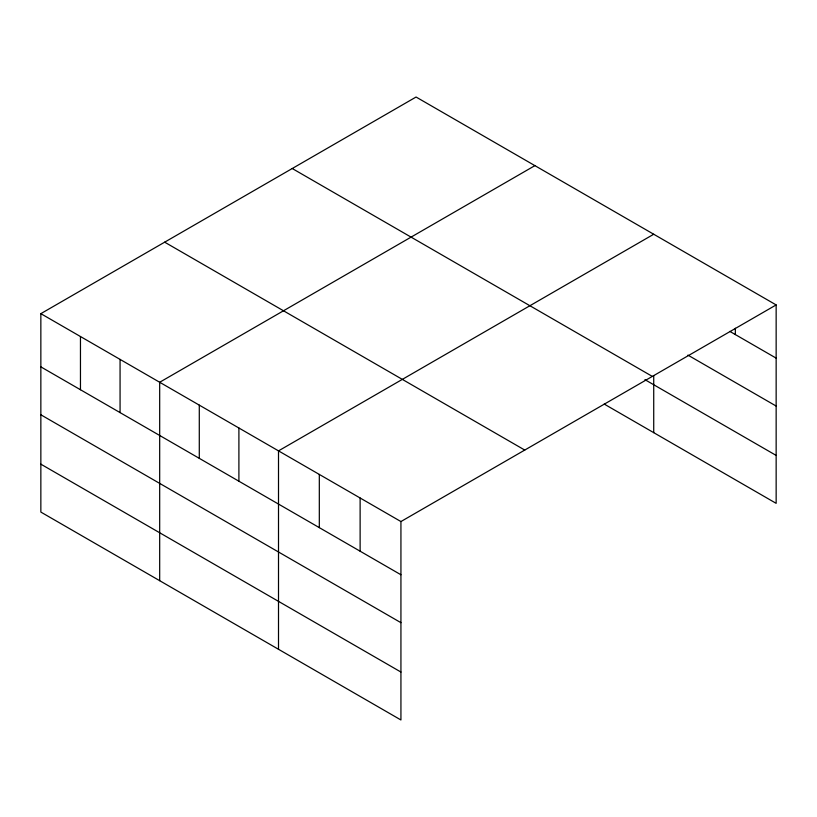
<?xml version="1.0" encoding="UTF-8"?>
<svg xmlns="http://www.w3.org/2000/svg" width="817" height="817" viewBox="0 0 817 817"><rect width="100%" height="100%" fill="white"/><g stroke="black" fill="none" stroke-linecap="round" stroke-linejoin="round"><path stroke-width="1.23" d="M40.85 313.657L400.933 521.552L400.933 719.971L40.85 512.075L40.85 313.657L416.067 97.029L776.15 304.925L776.15 503.343L604.212 404.068M534.89 165.637L159.683 382.264L159.683 580.683M653.723 234.244L278.505 450.872L278.505 649.29M400.933 521.552L776.15 304.925M729.826 331.385L776.15 358.132M687.914 355.109L776.15 406.049M292.241 168.516L652.334 376.412M644.919 379.66L776.15 455.416M164.666 242.169L524.759 450.065M40.85 366.864L400.933 574.76M40.85 414.781L400.933 622.677M40.85 464.158L400.933 672.044M735.341 328.23L735.341 334.572M653.723 375.871L653.723 432.653M360.123 497.992L360.123 551.199M319.314 474.432L319.314 527.639M238.901 427.996L238.901 481.203M199.287 405.13L199.287 458.337M120.068 359.398L120.068 412.595M80.464 336.533L80.464 389.729"/></g></svg>
